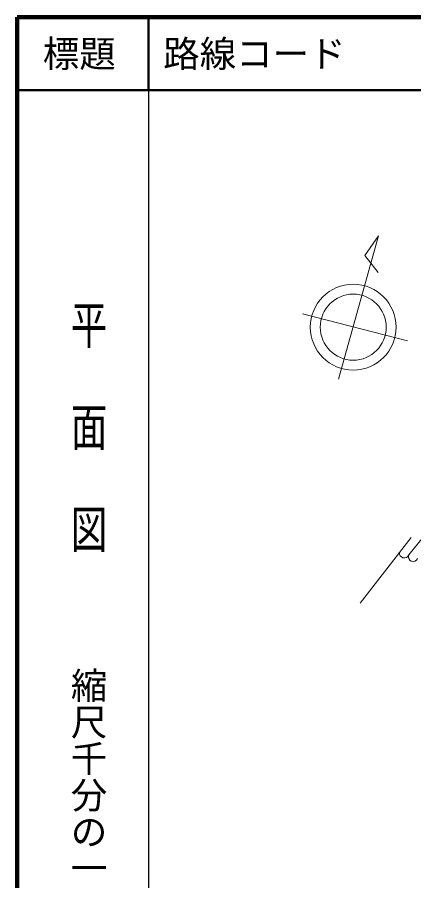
# Model space of a CAD drawing. Units: millimetres, scale not verified. Extents: x 40000 to 680000, y 20000 to 380000.
# Drawn here: x 40000 to 94344, y 261761 to 380000 of the extents above; entities that cross this region are included whole.
import ezdxf
from ezdxf.enums import TextEntityAlignment as Align

# ---------------------------------------------------------------- set-up
doc = ezdxf.new("R2010")
doc.units = ezdxf.units.MM
doc.header["$LTSCALE"] = 1000
for name, color, linetype, lineweight in [('M-BGD', 7, 'Continuous', 13), ('M-BMK-SRVR', 3, 'Continuous', 13), ('M-TTL', 2, 'Continuous', 140), ('M-TTL-BAND', 7, 'Continuous', 25), ('M-TTL-LINE', 7, 'Continuous', 50)]:
    doc.layers.add(name, color=color, linetype=linetype, lineweight=lineweight)
doc.layers.add('M-TTL-TXT', color=7, linetype='Continuous')
doc.styles.add('@ＭＳ ゴシック', font='')
doc.styles.add('ＭＳ ゴシック', font='')
doc.styles.get('@ＭＳ ゴシック').set_extended_font_data('@MS Gothic')
doc.styles.get('ＭＳ ゴシック').set_extended_font_data('MS Gothic')

msp = doc.modelspace()

# ---------------------------------------------------------------- linework, layer by layer
at = {"layer": 'M-BGD'}
msp.add_line((93649, 306369), (99450, 313546), dxfattribs=at)
for centre, start in [((93043, 306614), 169.71686), ((94256, 306123), 157.96377)]:
    msp.add_arc(centre, 654, start, 337.96377, dxfattribs=at)
at = {"layer": 'M-BMK-SRVR'}
for p, q in [((84038, 330428), (89508, 350084)), ((89508, 350084), (87651, 347364)), ((87651, 347364), (89474, 345032)), ((79113, 339412), (93478, 335672)), ((86984, 299787), (93990, 308771))]:
    msp.add_line(p, q, dxfattribs=at)
for radius in [5885, 4520]:
    msp.add_circle((86051, 337564), radius, dxfattribs=at)
at = {"layer": 'M-TTL'}
for p, q in [((40000, 380000), (40000, 20000)), ((680000, 380000), (40000, 380000))]:
    msp.add_line(p, q, dxfattribs=at)
at = {"layer": 'M-TTL-BAND'}
msp.add_line((58000, 370000), (58000, 20000), dxfattribs=at)
at = {"layer": 'M-TTL-LINE'}
for p, q in [((58000, 380000), (58000, 370000)), ((40000, 370000), (680000, 370000))]:
    msp.add_line(p, q, dxfattribs=at)

# ---------------------------------------------------------------- texts
at = {"layer": 'M-TTL-BAND', "style": '@ＭＳ ゴシック', "width": 1.4}
msp.add_text('平  面  図', height=3666, rotation=270, dxfattribs=at).set_placement((49777, 306475), align=Align.MIDDLE_RIGHT)
at = {"layer": 'M-TTL-BAND', "style": '@ＭＳ ゴシック'}
msp.add_text('縮尺千分の一', height=3666, rotation=270, dxfattribs=at).set_placement((49777, 261030), align=Align.MIDDLE_RIGHT)
at = {"layer": 'M-TTL-TXT', "style": 'ＭＳ ゴシック'}
msp.add_text('標題', height=3666, dxfattribs=at).set_placement((48500, 375000), align=Align.MIDDLE_CENTER)
msp.add_text('路線コード', height=3666, dxfattribs=at).set_placement((60000, 375000), align=Align.MIDDLE_LEFT)

doc.saveas('drawing.dxf')
